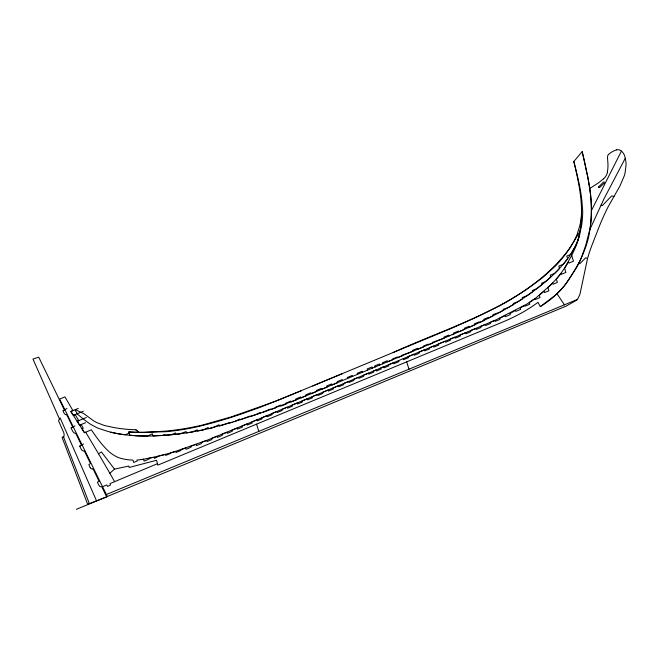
<?xml version="1.0" encoding="UTF-8"?>
<svg xmlns="http://www.w3.org/2000/svg" width="659" height="659" viewBox="0 0 659 659"><rect width="100%" height="100%" fill="white"/><g stroke="black" fill="none" stroke-linecap="round" stroke-linejoin="round"><path stroke-width="0.99" d="M607.326 172.23L607.787 169.108A34.606 30.108 -88.2 0 0 607.969 165.014A29.144 25.355 -88.2 0 0 607.895 163.02L607.532 158.012A8.855 7.702 -88.2 0 1 607.705 155.985A2.644 2.298 -88.2 0 1 608.381 154.535M577.432 233.385L579.788 225.765A54.854 47.72 -88.2 0 0 581.543 211.506M589.805 229.678L604.064 198.68L625.276 158.251M591.42 210.575L621.437 151.084A6.821 5.939 -88.2 0 0 616.437 149.865M452.099 334.739L464.562 329.327L464.257 328.281L469.159 326.246L469.463 327.21L474.694 324.887L474.381 323.866L479.282 321.831L479.53 322.622L483.409 320.727L484.052 320.398L483.714 319.31L488.624 317.276L488.821 317.918L493.27 315.603L492.957 314.59L499.604 312.317L503.41 310.232L503.122 309.318L508.13 307.605L513.625 304.417L513.303 303.379L518.279 301.558L521.747 299.334L522.546 298.791L522.175 297.604L527.118 295.677L532.67 291.698L532.307 290.512L536.698 288.691L542.019 284.499L541.624 283.222L545.537 281.599L550.784 277.011L550.232 275.223L554.606 273.452L559.524 268.477L558.791 266.096L563.28 264.234L568.659 257.455L573.289 250A66.954 58.256 -88.2 0 0 575.34 246.104L576.007 244.703A82.532 71.806 -88.2 0 0 577.819 240.477L579.574 235.106A27.48 23.913 -88.2 0 0 580.365 230.296A18.897 16.442 -88.2 0 0 581.205 227.569L581.716 224.867A97.861 85.151 -88.2 0 0 582.498 217.281L582.647 214.414A59.178 51.493 -88.2 0 0 582.638 209.99L581.864 200.567A156.381 136.059 -88.2 0 0 579.706 186.497A373.241 324.739 -88.2 0 0 573.816 161.521L582.169 151.636A278.057 241.927 -88.2 0 1 586.386 171.216C591.922 193.532 593.364 217.099 588.026 239.596A114.6 99.707 -88.2 0 1 578.791 263.007C572.523 273.823 566.443 285.314 556.954 293.683A101.626 88.421 -88.2 0 1 540.298 306.6L537.991 302.316A170.895 148.687 -88.2 0 1 519.819 313.89A235.057 204.512 -88.2 0 1 500.585 322.894L157.855 465.114L156.545 460.262L129.156 467.478L128.785 466.037L114.534 469.159L109.847 473.228L114.6 481.663M569.903 247.973L570.348 247.273A74.739 65.027 -88.2 0 0 577.539 233.434M569.722 248.245C527.76 305.059 454.38 324.483 393.135 352.549M566.369 283.032L575.571 269.169A85.481 74.368 -88.2 0 0 581.139 258.394L585.694 245.486L590.027 228.459A80.373 69.928 -88.2 0 0 591.148 218.467L591.214 217.775A124.749 108.537 -88.2 0 0 590.571 194.875M608.397 154.56L609.707 153.44A26.862 23.37 -88.2 0 1 611.7 152.081A31.731 27.612 -88.2 0 1 613.768 150.944L616.437 149.873M603.644 178.721L598.487 182.864L589.764 188.458M540.298 306.6L554.458 295.907A86.659 75.398 -88.2 0 0 566.41 283.073M109.847 473.228L98.553 453.82L101.42 451.942L114.534 469.159M81.535 449.611L81.032 448.812A15.363 13.369 -88.2 0 1 80.464 447.708L79.755 446.118L81.485 445.089L75.793 433.383M63.173 410.697L66.93 408.514M75.777 433.498A5.124 4.456 -88.2 0 1 72.523 430.904A11.928 10.371 -88.2 0 1 72.152 430.261L71.164 428.004L74.92 425.838M79.755 446.118L83.512 443.935M71.164 428.004L72.795 427.213L66.765 414.816L65.282 414.569L64.005 413.061A9.259 8.056 -88.2 0 1 63.618 412.279L63.033 410.812L64.533 410.227L38.741 357.203L32.95 359.015L59.483 419.058M107.326 496.491L59.664 399.074L64.936 396.891L72.927 410.557L70.851 411.48L84.443 432.732L91.362 429.792A178.235 155.071 -88.2 0 0 99.707 441.423A88.751 77.218 -88.2 0 0 107.186 449.891A40.463 35.199 -88.2 0 0 118.991 457.799A65.702 57.16 -88.2 0 0 132.994 460.081L133.728 462.453L137.27 460.979L136.965 459.998A98.38 85.596 -88.2 0 0 143.522 459.249L144.099 461.127L149.008 459.092L148.777 458.351L163.539 454.825A335.876 292.225 -88.2 0 0 174.569 451.728L206.918 440.311L256.466 420.047M102.549 486.721L106.766 484.95L107.549 486.391L110.448 485.115L110.02 483.591L157.468 463.681M78.289 408.382L70.851 411.471L73.371 415.359L75.274 414.733L78.825 420.755L77.251 421.307L79.599 425.121L81.09 424.495L83.273 428.185L82.161 428.778L84.443 432.732M301.575 390.639L260.256 407.287L243.624 413.209A602.359 524.086 -88.2 0 1 202.618 425.492A305.002 265.371 -88.2 0 1 165.78 431.703L139.033 432.469A115.383 100.39 -88.2 0 1 128.793 431.925L129.757 435.261M312.737 386.001L342.103 373.752M577.226 299.516L106.363 494.522M73.363 415.351L83.388 411.191M77.243 421.266L86.354 417.485M79.615 425.17L85.588 422.691M129.148 433.144L125.21 434.775A142.937 124.362 -88.2 0 1 107.186 431.217L97.581 428.045L90.547 424.272A147.987 128.76 -88.2 0 1 77.375 414.009L75.06 409.964A15.182 13.213 -88.2 0 1 76.666 410.269L84.245 413.893L93.356 420.664A45.339 39.441 -88.2 0 0 96.535 422.477L104.402 425.492L113.834 427.526A182.889 159.124 -88.2 0 0 135.787 429.75L139.033 432.469L135.787 429.75M571.32 254.193L566.773 256.079L567.597 258.732L564.878 262.274A171.373 149.099 -88.2 0 1 551.781 276.203C524.869 300.743 492.059 317.63 458.779 331.798L458.532 330.999L453.623 333.034L453.894 333.899L442.568 338.817L297.819 399.239L263.048 412.303M276.731 400.82L453.079 327.647L476.383 317.21L499.16 306.048A362.071 315.018 -88.2 0 0 528.831 287.81L542.686 277.579L555.586 265.874A134.667 117.162 -88.2 0 0 569.615 248.377L578.577 233.813A18.905 16.45 -88.2 0 0 580.365 230.304M76.378 509.333L566.122 306.106L576.345 300.389A8.312 7.233 -88.2 0 0 577.185 299.565L577.284 299.45A7.949 6.92 -88.2 0 0 577.951 298.486L579.673 294.935A11.244 9.778 -88.2 0 0 579.953 294.136L587.589 258.303A150.244 130.721 -88.2 0 1 591.551 246.26L599.385 226.161A219.496 190.978 -88.2 0 1 608.282 206.539L619.93 186.003L624.337 175.706A31.467 27.373 -88.2 0 0 625.152 172.337L626.042 165.022A14.968 13.023 -88.2 0 0 626.042 163.967L626.017 163.366A26.574 23.114 -88.2 0 0 625.655 160.211L625.144 157.666A19.408 16.887 -88.2 0 0 624.617 155.845L624.23 154.824A9.119 7.933 -88.2 0 0 622.813 152.501L621.404 151.051M276.236 401.01L231.293 416.892L202.066 425.154A357.087 310.686 -88.2 0 1 165.038 431.159L143.802 432.37L128.793 431.925L129.749 435.195L138.481 436.019L147.583 436.126L152.394 433.779L153.086 436.011L162.584 435.484L164.816 434.553L165.038 435.294L171.068 434.783L175.533 432.93L175.945 434.273L179.742 433.869L186.11 431.571L186.513 432.864L192.346 431.917L197.239 429.841L197.585 430.961L203.367 429.849L208.162 427.469L208.549 428.712L212.396 427.815L219.035 424.783L219.406 425.969L222.651 425.113L229.571 422.551L229.703 422.971L234.983 421.365L239.802 419.042L240.041 419.824L250.008 416.051L250.156 416.537L255.395 414.775L260.214 412.46L260.404 413.086M233.97 421.702L259.901 413.358L270.478 409.074L270.651 409.643L274.317 408.407L275.833 407.863L275.619 407.155L280.52 405.12L280.816 406.076L284.795 404.651L286.27 404.041L285.981 403.086L290.883 401.051L291.171 401.998L296.179 399.914L295.883 398.95L300.784 396.916L301.081 397.871L306.204 395.746L305.908 394.807L310.817 392.772L311.106 393.703L316.608 391.413L316.328 390.49L321.238 388.456L321.518 389.37L327.136 387.031L326.798 385.927L331.699 383.892L332.045 384.996L337.622 382.665L337.293 381.594L342.202 379.559L342.532 380.63M232.273 422.221L208.12 428.77A371.198 322.959 -88.2 0 1 170.788 434.841L150.4 436.052L135.227 435.723M134.625 435.673L127.615 435.047A172.963 150.483 -88.2 0 1 110.753 432.172M614.031 196.431L611.626 195.921L602.326 205.641L601.008 205.048M587.515 258.575L585.752 257.751L579.805 263.724L578.791 263.007M556.954 293.683L564.45 304.853M85.67 432.156L98.553 453.82M84.303 450.88L90.481 463.574L88.866 464.554L89.517 466.259A8.163 7.101 -88.2 0 0 90.291 467.676M93.051 468.854L99.163 481.432L97.392 482.174L98.545 484.694L100.02 486.671L101.758 486.762L106.725 496.977L87.68 504.292L62.127 437.543A1.203 1.046 -88.2 0 1 62.852 436.843L63.618 437.205L89.369 503.641M96.56 500.881L60.158 417.921L58.503 420.689L63.701 432.526A6.145 5.346 -88.2 0 1 63.659 437.362M449.141 335.942L448.87 335.06L443.96 337.095L444.257 338.042L432.37 342.408L432.568 343.059L428.474 344.822L428.243 344.089L423.342 346.123L423.58 346.906L417.839 349.295L417.534 348.29L412.625 350.333L412.938 351.329L402.196 355.152L402.369 355.728L397.682 357.68L397.459 356.972L392.558 359.007L392.772 359.723L387.657 361.849L387.319 360.745L382.409 362.788L382.747 363.892M406.71 361.849L409.017 369.353M403.275 358.653L403.596 359.699L408.498 357.664L408.176 356.618L413.836 354.262L414.157 355.3L419.066 353.265L418.745 352.227L424.478 349.838L424.8 350.876L429.709 348.842L429.388 347.804L433.498 346.082L433.82 347.128L438.729 345.094L438.408 344.047L445.229 341.205L445.55 342.252L450.451 340.209L450.13 339.171L454.899 337.177L455.221 338.224L460.13 336.189L459.809 335.143L495.609 320.052L526.632 304.203A121.165 105.424 -88.2 0 0 536.187 297.72L550.52 285.108A146.232 127.228 -88.2 0 0 552.712 282.9L556.402 278.914A89.929 78.248 -88.2 0 0 564.615 267.916L571.139 256.491A144.931 126.091 -88.2 0 0 572.523 253.806L574.961 248.583A67.292 58.544 -88.2 0 0 578.676 237.8L580.62 227.462A94.426 82.161 -88.2 0 0 581.254 220.139C582.754 200.328 578.38 180.673 573.832 161.521M398.58 360.605L398.901 361.651L393.991 363.686L393.67 362.648L388.555 364.781L388.876 365.827L383.975 367.862L383.653 366.816L380.729 368.043L381.05 369.089L376.322 371.05L376.001 370.004L373.389 371.108L373.711 372.146L368.801 374.18L368.48 373.142L465.641 332.696L465.938 333.759L470.847 331.724L470.526 330.678L475.798 328.47L476.119 329.516L481.021 327.474L480.699 326.436L485.304 324.475L485.625 325.521L490.535 323.478L490.214 322.44L494.744 320.398L495.066 321.435L499.975 319.401L499.654 318.363L505.066 315.636L505.387 316.674L510.297 314.64L509.975 313.602L515.453 310.373L515.775 311.41L520.676 309.376L520.248 307.975L524.58 305.405L524.844 306.262L529.745 304.227L529.21 302.473L534.811 298.667L535.1 299.581L540.001 297.547L539.301 295.257L544.079 291.179L544.507 292.58L548.865 290.767L547.901 287.621L552.604 282.942L553.008 284.243L557.366 282.431L556.311 279.004A110.951 96.535 -88.2 0 0 561.056 273.452L561.328 274.333L565.875 272.447L564.631 268.411A96.898 84.311 -88.2 0 0 568.503 261.689L568.931 263.081L573.47 261.195L571.131 253.583L575.595 245.881A42.538 37.003 -88.2 0 0 579.137 235.938M379.823 365.111L379.469 363.941L374.74 365.902L375.103 367.071M372.483 368.167L372.104 366.923L367.195 368.958L367.582 370.201M362.458 372.335L362.129 371.248L357.219 373.282L357.557 374.378M352.557 376.454L352.244 375.441L347.334 377.475L347.647 378.497M256.952 419.841L257.265 420.879L262.175 418.844L261.854 417.798L266.969 415.648L267.282 416.686L272.192 414.651L271.87 413.605L276.945 411.471L277.266 412.509L282.167 410.475L281.846 409.437L287.233 407.163L287.555 408.201L292.456 406.166L292.135 405.128L297.127 403.011L297.448 404.049L302.357 402.015L302.036 400.977L307.143 398.81L307.465 399.848L312.366 397.814L312.045 396.767L317.547 394.444L317.86 395.482L322.77 393.448L322.449 392.41L328.058 390.037L328.38 391.075L333.289 389.041L332.968 387.994L338.545 385.647L338.858 386.685L343.767 384.65L343.446 383.612L348.562 381.454L348.883 382.492L353.784 380.457L353.463 379.419L358.463 377.319L358.784 378.357L363.686 376.322L363.364 375.284L368.48 373.142L251.837 421.982L252.15 423.02L247.249 425.055L246.927 424.017L241.96 426.085L242.281 427.123L237.38 429.166L237.059 428.119L231.935 430.245L232.256 431.283L227.355 433.317L227.034 432.279L221.976 434.347L222.297 435.385L217.396 437.419L217.05 436.299L211.547 438.474L211.885 439.561L206.975 441.596L206.621 440.434L201.143 442.543L201.456 443.548L196.547 445.583L196.184 444.388L190.665 446.374L190.945 447.263L186.036 449.298L185.665 448.095L180.706 449.735L180.928 450.468L176.019 452.502L175.673 451.357L170.459 452.914L170.607 453.384L165.697 455.427L165.376 454.364L159.231 455.987L154.428 458.384L154.074 457.222M256.565 424.157L258.814 431.472M582.177 151.644L587.622 175.78L590.612 194.866M93.051 468.887A3.229 2.809 -88.2 0 1 90.217 467.742M84.311 450.962A3.55 3.089 -88.2 0 1 81.485 449.66M607.491 172.287A12.628 10.989 -88.2 0 1 603.66 178.746M152.377 457.445A364.6 317.218 -88.2 0 1 141.15 459.595M598.463 187.107L599.426 187.675L604.311 183.103L604.287 182.09L603.529 182.057L598.471 187.057"/></g></svg>
